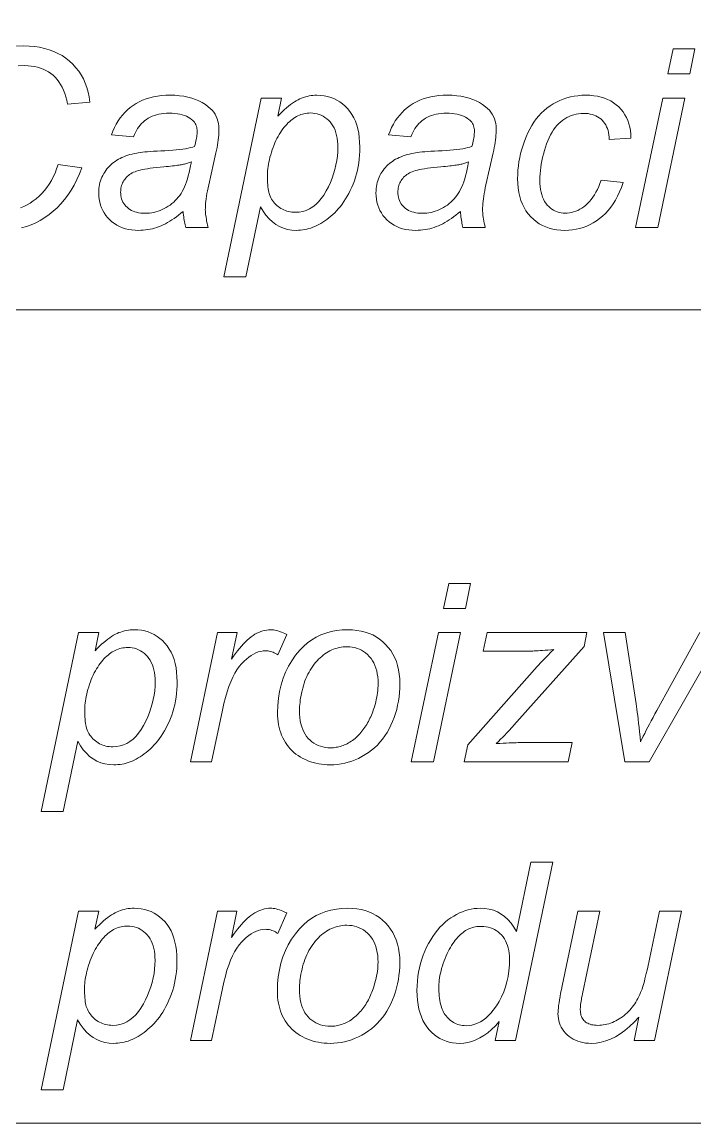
# Model space of a CAD drawing. Extents: x 0 to 420, y 0 to 594.
# Drawn here: x 183.07 to 194.39, y 179.83 to 198.34 of the extents above; entities that cross this region are included whole.
import ezdxf

# ---------------------------------------------------------------- set-up
doc = ezdxf.new("R2010")
doc.units = 0

msp = doc.modelspace()

# ---------------------------------------------------------------- linework, layer by layer
at = {"lineweight": 13}
for points in [[(152.439, 270.584), (178.153, 193.497), (227.506, 193.497)], [(142.987, 270.408), (165.76, 179.828), (240.279, 179.828)], [(182.972, 197.932), (183.099, 197.936), (183.193, 197.934), (183.282, 197.926), (183.369, 197.913), (183.451, 197.896), (183.531, 197.872), (183.606, 197.844), (183.678, 197.811), (183.746, 197.773), (183.811, 197.729), (183.872, 197.681), (183.928, 197.628), (183.98, 197.571), (184.027, 197.511), (184.068, 197.448), (184.105, 197.381), (184.137, 197.31), (184.164, 197.236), (184.186, 197.159), (184.202, 197.078), (184.214, 196.993), (183.84, 196.958), (183.827, 197.022), (183.811, 197.082), (183.793, 197.139), (183.772, 197.192), (183.749, 197.242), (183.723, 197.289), (183.695, 197.333), (183.664, 197.373), (183.631, 197.411), (183.595, 197.444), (183.557, 197.475), (183.517, 197.502), (183.474, 197.526), (183.43, 197.547), (183.383, 197.565), (183.334, 197.579), (183.283, 197.59), (183.23, 197.599), (183.175, 197.603), (183.117, 197.605), (183.009, 197.6)], [(183.047, 195.216), (183.103, 195.239), (183.158, 195.265), (183.211, 195.295), (183.263, 195.33), (183.314, 195.368), (183.363, 195.41), (183.409, 195.456), (183.453, 195.505), (183.493, 195.557), (183.531, 195.613), (183.567, 195.672), (183.599, 195.734), (183.629, 195.8), (183.656, 195.869), (183.68, 195.941), (184.077, 195.886), (184.038, 195.785), (183.995, 195.688), (183.949, 195.597), (183.899, 195.511), (183.846, 195.43), (183.789, 195.354), (183.729, 195.283), (183.666, 195.217), (183.599, 195.156), (183.529, 195.1), (183.456, 195.05), (183.381, 195.004), (183.305, 194.964), (183.227, 194.93), (183.147, 194.901), (183.065, 194.877)], [(194.865, 188.072), (193.621, 185.899), (193.21, 185.899), (192.854, 188.072), (193.214, 188.072), (193.4, 186.875), (193.406, 186.833), (193.413, 186.786), (193.42, 186.735), (193.427, 186.678), (193.434, 186.616), (193.442, 186.55), (193.45, 186.478), (193.458, 186.402), (193.467, 186.321), (193.476, 186.234), (193.498, 186.281), (193.521, 186.329), (193.545, 186.379), (193.57, 186.43), (193.597, 186.482), (193.625, 186.536), (193.654, 186.591), (193.684, 186.647), (193.715, 186.705), (193.748, 186.764), (194.474, 188.072)]]:
    msp.add_lwpolyline(points, dxfattribs=at)
for points in [[(193.933, 197.466), (194.021, 197.885), (194.389, 197.885), (194.301, 197.466)], [(185.784, 195.155), (185.746, 195.123), (185.707, 195.093), (185.67, 195.064), (185.632, 195.037), (185.595, 195.012), (185.558, 194.989), (185.522, 194.967), (185.485, 194.947), (185.449, 194.929), (185.413, 194.913), (185.378, 194.898), (185.341, 194.885), (185.304, 194.874), (185.267, 194.864), (185.229, 194.855), (185.191, 194.848), (185.152, 194.843), (185.113, 194.839), (185.073, 194.837), (185.033, 194.836), (184.974, 194.838), (184.917, 194.843), (184.863, 194.852), (184.811, 194.864), (184.761, 194.88), (184.714, 194.9), (184.669, 194.923), (184.626, 194.949), (184.586, 194.98), (184.548, 195.013), (184.513, 195.05), (184.482, 195.088), (184.454, 195.128), (184.43, 195.171), (184.41, 195.215), (184.393, 195.261), (184.38, 195.31), (184.371, 195.36), (184.366, 195.412), (184.364, 195.466), (184.365, 195.502), (184.367, 195.538), (184.371, 195.572), (184.377, 195.605), (184.384, 195.638), (184.394, 195.67), (184.404, 195.701), (184.417, 195.731), (184.431, 195.76), (184.447, 195.789), (184.464, 195.816), (184.482, 195.843), (184.501, 195.868), (184.522, 195.892), (184.543, 195.915), (184.566, 195.937), (184.589, 195.958), (184.614, 195.978), (184.64, 195.996), (184.667, 196.014), (184.695, 196.03), (184.724, 196.046), (184.754, 196.06), (184.786, 196.074), (184.819, 196.087), (184.853, 196.098), (184.889, 196.109), (184.925, 196.119), (184.963, 196.128), (185.002, 196.136), (185.029, 196.14), (185.061, 196.145), (185.097, 196.149), (185.138, 196.154), (185.183, 196.158), (185.233, 196.161), (185.287, 196.165), (185.345, 196.168), (185.408, 196.172), (185.476, 196.174), (185.544, 196.178), (185.608, 196.182), (185.667, 196.187), (185.723, 196.193), (185.775, 196.2), (185.823, 196.208), (185.868, 196.217), (185.908, 196.226), (185.944, 196.237), (185.976, 196.248), (185.984, 196.278), (185.992, 196.307), (185.998, 196.334), (186.004, 196.361), (186.008, 196.387), (186.012, 196.411), (186.015, 196.435), (186.017, 196.458), (186.019, 196.479), (186.019, 196.5), (186.018, 196.525), (186.015, 196.549), (186.011, 196.572), (186.004, 196.594), (185.996, 196.615), (185.985, 196.635), (185.973, 196.653), (185.959, 196.671), (185.943, 196.687), (185.925, 196.702), (185.898, 196.722), (185.869, 196.739), (185.837, 196.755), (185.803, 196.768), (185.766, 196.779), (185.728, 196.788), (185.686, 196.796), (185.643, 196.801), (185.597, 196.804), (185.549, 196.805), (185.503, 196.804), (185.459, 196.801), (185.416, 196.795), (185.375, 196.788), (185.336, 196.779), (185.299, 196.768), (185.264, 196.754), (185.23, 196.739), (185.197, 196.721), (185.167, 196.701), (185.138, 196.68), (185.111, 196.657), (185.085, 196.632), (185.061, 196.605), (185.039, 196.576), (185.018, 196.546), (184.999, 196.514), (184.981, 196.48), (184.965, 196.445), (184.951, 196.408), (184.576, 196.441), (184.601, 196.504), (184.628, 196.564), (184.657, 196.621), (184.69, 196.675), (184.725, 196.726), (184.762, 196.774), (184.803, 196.819), (184.846, 196.861), (184.891, 196.9), (184.94, 196.936), (184.991, 196.968), (185.044, 196.998), (185.101, 197.023), (185.159, 197.046), (185.221, 197.065), (185.285, 197.08), (185.351, 197.092), (185.421, 197.101), (185.493, 197.106), (185.567, 197.108), (185.646, 197.106), (185.721, 197.1), (185.794, 197.09), (185.863, 197.077), (185.928, 197.06), (185.99, 197.038), (186.049, 197.013), (186.105, 196.985), (186.157, 196.952), (186.205, 196.915), (186.24, 196.886), (186.27, 196.855), (186.297, 196.822), (186.321, 196.787), (186.34, 196.751), (186.357, 196.712), (186.369, 196.673), (186.378, 196.631), (186.384, 196.588), (186.385, 196.543), (186.385, 196.508), (186.383, 196.471), (186.381, 196.434), (186.377, 196.395), (186.373, 196.355), (186.367, 196.314), (186.36, 196.272), (186.353, 196.229), (186.344, 196.185), (186.334, 196.14), (186.214, 195.599), (186.203, 195.549), (186.193, 195.5), (186.184, 195.453), (186.177, 195.409), (186.171, 195.366), (186.165, 195.325), (186.161, 195.286), (186.159, 195.248), (186.157, 195.213), (186.156, 195.18), (186.157, 195.159), (186.158, 195.135), (186.16, 195.11), (186.164, 195.084), (186.168, 195.055), (186.173, 195.025), (186.178, 194.993), (186.185, 194.959), (186.193, 194.923), (186.201, 194.885), (185.827, 194.885), (185.821, 194.907), (185.815, 194.93), (185.81, 194.954), (185.805, 194.98), (185.801, 195.006), (185.797, 195.034), (185.793, 195.062), (185.79, 195.092), (185.786, 195.123)], [(186.467, 194.052), (187.096, 197.059), (187.437, 197.059), (187.374, 196.756), (187.412, 196.794), (187.448, 196.83), (187.484, 196.864), (187.52, 196.895), (187.554, 196.924), (187.588, 196.95), (187.621, 196.974), (187.653, 196.995), (187.684, 197.014), (187.715, 197.031), (187.745, 197.046), (187.775, 197.059), (187.806, 197.07), (187.838, 197.08), (187.869, 197.088), (187.901, 197.095), (187.934, 197.101), (187.966, 197.105), (187.999, 197.107), (188.033, 197.108), (188.094, 197.105), (188.153, 197.099), (188.21, 197.087), (188.265, 197.071), (188.317, 197.051), (188.368, 197.026), (188.416, 196.997), (188.462, 196.963), (188.507, 196.924), (188.549, 196.882), (188.587, 196.834), (188.622, 196.783), (188.653, 196.728), (188.679, 196.669), (188.702, 196.607), (188.72, 196.54), (188.735, 196.469), (188.745, 196.395), (188.751, 196.316), (188.753, 196.234), (188.752, 196.167), (188.749, 196.1), (188.743, 196.035), (188.735, 195.972), (188.725, 195.909), (188.713, 195.848), (188.698, 195.788), (188.681, 195.729), (188.662, 195.671), (188.641, 195.615), (188.618, 195.56), (188.594, 195.507), (188.568, 195.457), (188.542, 195.409), (188.515, 195.363), (188.487, 195.319), (188.458, 195.277), (188.428, 195.238), (188.397, 195.201), (188.364, 195.166), (188.332, 195.133), (188.299, 195.101), (188.266, 195.072), (188.233, 195.044), (188.2, 195.018), (188.166, 194.994), (188.133, 194.972), (188.1, 194.952), (188.066, 194.933), (188.033, 194.916), (187.999, 194.901), (187.965, 194.887), (187.931, 194.875), (187.897, 194.865), (187.863, 194.856), (187.829, 194.849), (187.794, 194.843), (187.759, 194.839), (187.724, 194.837), (187.689, 194.836), (187.613, 194.84), (187.54, 194.852), (187.47, 194.872), (187.405, 194.9), (187.342, 194.935), (187.283, 194.979), (187.228, 195.031), (187.176, 195.09), (187.128, 195.158), (187.083, 195.233), (186.838, 194.052)], [(190.446, 195.155), (190.407, 195.123), (190.369, 195.093), (190.331, 195.064), (190.294, 195.037), (190.257, 195.012), (190.22, 194.989), (190.183, 194.967), (190.147, 194.947), (190.111, 194.929), (190.075, 194.913), (190.039, 194.898), (190.003, 194.885), (189.966, 194.874), (189.929, 194.864), (189.891, 194.855), (189.853, 194.848), (189.814, 194.843), (189.775, 194.839), (189.735, 194.837), (189.695, 194.836), (189.635, 194.838), (189.579, 194.843), (189.525, 194.852), (189.473, 194.864), (189.423, 194.88), (189.376, 194.9), (189.331, 194.923), (189.288, 194.949), (189.248, 194.98), (189.21, 195.013), (189.175, 195.05), (189.143, 195.088), (189.116, 195.128), (189.092, 195.171), (189.071, 195.215), (189.055, 195.261), (189.042, 195.31), (189.033, 195.36), (189.027, 195.412), (189.025, 195.466), (189.026, 195.502), (189.029, 195.538), (189.033, 195.572), (189.039, 195.605), (189.046, 195.638), (189.055, 195.67), (189.066, 195.701), (189.078, 195.731), (189.092, 195.76), (189.108, 195.789), (189.125, 195.816), (189.144, 195.843), (189.163, 195.868), (189.183, 195.892), (189.205, 195.915), (189.227, 195.937), (189.251, 195.958), (189.276, 195.978), (189.301, 195.996), (189.328, 196.014), (189.356, 196.03), (189.385, 196.046), (189.416, 196.06), (189.448, 196.074), (189.481, 196.087), (189.515, 196.098), (189.55, 196.109), (189.587, 196.119), (189.625, 196.128), (189.664, 196.136), (189.691, 196.14), (189.723, 196.145), (189.759, 196.149), (189.8, 196.154), (189.845, 196.158), (189.894, 196.161), (189.948, 196.165), (190.007, 196.168), (190.07, 196.172), (190.138, 196.174), (190.205, 196.178), (190.269, 196.182), (190.329, 196.187), (190.385, 196.193), (190.437, 196.2), (190.485, 196.208), (190.529, 196.217), (190.569, 196.226), (190.606, 196.237), (190.638, 196.248), (190.646, 196.278), (190.653, 196.307), (190.66, 196.334), (190.665, 196.361), (190.67, 196.387), (190.674, 196.411), (190.677, 196.435), (190.679, 196.458), (190.68, 196.479), (190.681, 196.5), (190.68, 196.525), (190.677, 196.549), (190.672, 196.572), (190.666, 196.594), (190.657, 196.615), (190.647, 196.635), (190.635, 196.653), (190.621, 196.671), (190.605, 196.687), (190.587, 196.702), (190.56, 196.722), (190.53, 196.739), (190.499, 196.755), (190.465, 196.768), (190.428, 196.779), (190.389, 196.788), (190.348, 196.796), (190.304, 196.801), (190.259, 196.804), (190.21, 196.805), (190.164, 196.804), (190.12, 196.801), (190.078, 196.795), (190.037, 196.788), (189.998, 196.779), (189.961, 196.768), (189.925, 196.754), (189.891, 196.739), (189.859, 196.721), (189.829, 196.701), (189.8, 196.68), (189.772, 196.657), (189.747, 196.632), (189.723, 196.605), (189.7, 196.576), (189.68, 196.546), (189.66, 196.514), (189.643, 196.48), (189.627, 196.445), (189.613, 196.408), (189.238, 196.441), (189.262, 196.504), (189.289, 196.564), (189.319, 196.621), (189.351, 196.675), (189.386, 196.726), (189.424, 196.774), (189.464, 196.819), (189.507, 196.861), (189.553, 196.9), (189.601, 196.936), (189.652, 196.968), (189.706, 196.998), (189.762, 197.023), (189.821, 197.046), (189.883, 197.065), (189.947, 197.08), (190.013, 197.092), (190.082, 197.101), (190.154, 197.106), (190.229, 197.108), (190.308, 197.106), (190.383, 197.1), (190.455, 197.09), (190.524, 197.077), (190.59, 197.06), (190.652, 197.038), (190.711, 197.013), (190.766, 196.985), (190.818, 196.952), (190.867, 196.915), (190.901, 196.886), (190.932, 196.855), (190.959, 196.822), (190.982, 196.787), (191.002, 196.751), (191.018, 196.712), (191.031, 196.673), (191.04, 196.631), (191.045, 196.588), (191.047, 196.543), (191.047, 196.508), (191.045, 196.471), (191.043, 196.434), (191.039, 196.395), (191.034, 196.355), (191.029, 196.314), (191.022, 196.272), (191.014, 196.229), (191.006, 196.185), (190.996, 196.14), (190.875, 195.599), (190.864, 195.549), (190.855, 195.5), (190.846, 195.453), (190.839, 195.409), (190.832, 195.366), (190.827, 195.325), (190.823, 195.286), (190.82, 195.248), (190.819, 195.213), (190.818, 195.18), (190.818, 195.159), (190.82, 195.135), (190.822, 195.11), (190.825, 195.084), (190.829, 195.055), (190.834, 195.025), (190.84, 194.993), (190.847, 194.959), (190.854, 194.923), (190.863, 194.885), (190.488, 194.885), (190.483, 194.907), (190.477, 194.93), (190.472, 194.954), (190.467, 194.98), (190.462, 195.006), (190.458, 195.034), (190.455, 195.062), (190.451, 195.092), (190.448, 195.123)], [(192.811, 195.677), (193.182, 195.638), (193.153, 195.559), (193.121, 195.484), (193.087, 195.413), (193.051, 195.346), (193.013, 195.284), (192.972, 195.225), (192.929, 195.171), (192.884, 195.121), (192.836, 195.075), (192.786, 195.034), (192.733, 194.996), (192.68, 194.963), (192.625, 194.933), (192.569, 194.907), (192.511, 194.886), (192.452, 194.868), (192.391, 194.854), (192.329, 194.844), (192.266, 194.838), (192.201, 194.836), (192.132, 194.838), (192.065, 194.845), (192.001, 194.857), (191.94, 194.873), (191.881, 194.893), (191.825, 194.919), (191.771, 194.948), (191.721, 194.983), (191.673, 195.022), (191.627, 195.065), (191.586, 195.113), (191.548, 195.164), (191.515, 195.219), (191.487, 195.278), (191.462, 195.34), (191.443, 195.406), (191.427, 195.475), (191.416, 195.549), (191.41, 195.625), (191.407, 195.706), (191.409, 195.777), (191.413, 195.848), (191.42, 195.918), (191.43, 195.989), (191.443, 196.059), (191.458, 196.129), (191.477, 196.198), (191.498, 196.268), (191.522, 196.337), (191.549, 196.406), (191.578, 196.473), (191.61, 196.537), (191.644, 196.597), (191.681, 196.654), (191.72, 196.708), (191.762, 196.759), (191.806, 196.806), (191.852, 196.85), (191.901, 196.891), (191.953, 196.929), (192.006, 196.963), (192.061, 196.993), (192.117, 197.02), (192.175, 197.043), (192.234, 197.063), (192.295, 197.079), (192.357, 197.092), (192.421, 197.1), (192.487, 197.106), (192.553, 197.108), (192.622, 197.106), (192.687, 197.1), (192.75, 197.09), (192.81, 197.076), (192.867, 197.058), (192.921, 197.037), (192.972, 197.011), (193.02, 196.981), (193.065, 196.948), (193.108, 196.91), (193.147, 196.869), (193.182, 196.826), (193.212, 196.78), (193.239, 196.732), (193.261, 196.681), (193.28, 196.627), (193.294, 196.571), (193.304, 196.512), (193.31, 196.451), (193.313, 196.387), (192.948, 196.363), (192.947, 196.403), (192.943, 196.442), (192.937, 196.479), (192.928, 196.514), (192.917, 196.547), (192.904, 196.578), (192.889, 196.608), (192.871, 196.636), (192.851, 196.662), (192.829, 196.686), (192.804, 196.708), (192.778, 196.728), (192.751, 196.746), (192.722, 196.761), (192.692, 196.774), (192.66, 196.784), (192.627, 196.792), (192.592, 196.798), (192.556, 196.802), (192.519, 196.803), (192.475, 196.801), (192.432, 196.797), (192.39, 196.79), (192.35, 196.78), (192.31, 196.767), (192.272, 196.752), (192.235, 196.734), (192.2, 196.712), (192.165, 196.688), (192.132, 196.662), (192.1, 196.632), (192.069, 196.599), (192.04, 196.564), (192.012, 196.525), (191.986, 196.484), (191.961, 196.439), (191.937, 196.392), (191.915, 196.342), (191.894, 196.289), (191.875, 196.233), (191.857, 196.176), (191.841, 196.119), (191.827, 196.062), (191.815, 196.006), (191.805, 195.951), (191.797, 195.896), (191.79, 195.841), (191.786, 195.787), (191.783, 195.733), (191.782, 195.679), (191.783, 195.625), (191.787, 195.574), (191.793, 195.525), (191.801, 195.479), (191.813, 195.436), (191.826, 195.395), (191.842, 195.358), (191.86, 195.323), (191.881, 195.291), (191.905, 195.262), (191.93, 195.235), (191.956, 195.212), (191.983, 195.191), (192.012, 195.173), (192.042, 195.157), (192.073, 195.145), (192.105, 195.135), (192.138, 195.128), (192.172, 195.124), (192.207, 195.123), (192.243, 195.124), (192.279, 195.128), (192.314, 195.135), (192.349, 195.145), (192.384, 195.157), (192.418, 195.172), (192.452, 195.19), (192.486, 195.21), (192.519, 195.234), (192.552, 195.26), (192.585, 195.289), (192.615, 195.32), (192.645, 195.355), (192.673, 195.392), (192.699, 195.433), (192.725, 195.476), (192.748, 195.522), (192.771, 195.571), (192.792, 195.623)], [(193.392, 194.885), (193.847, 197.059), (194.217, 197.059), (193.763, 194.885)], [(187.2, 195.773), (187.2, 195.726), (187.201, 195.682), (187.203, 195.641), (187.206, 195.603), (187.209, 195.567), (187.212, 195.535), (187.217, 195.506), (187.222, 195.479), (187.228, 195.456), (187.235, 195.436), (187.246, 195.41), (187.258, 195.385), (187.271, 195.361), (187.286, 195.338), (187.302, 195.316), (187.32, 195.295), (187.338, 195.275), (187.359, 195.256), (187.38, 195.238), (187.403, 195.221), (187.426, 195.205), (187.451, 195.191), (187.476, 195.179), (187.502, 195.169), (187.528, 195.16), (187.556, 195.152), (187.584, 195.146), (187.613, 195.142), (187.642, 195.14), (187.673, 195.139), (187.735, 195.143), (187.795, 195.153), (187.853, 195.171), (187.908, 195.197), (187.961, 195.229), (188.012, 195.268), (188.059, 195.315), (188.105, 195.369), (188.148, 195.43), (188.188, 195.498), (188.226, 195.57), (188.259, 195.642), (188.289, 195.715), (188.314, 195.788), (188.336, 195.861), (188.353, 195.935), (188.367, 196.008), (188.377, 196.083), (188.383, 196.157), (188.385, 196.232), (188.383, 196.286), (188.38, 196.337), (188.373, 196.386), (188.364, 196.433), (188.352, 196.477), (188.337, 196.518), (188.32, 196.557), (188.3, 196.593), (188.278, 196.627), (188.253, 196.658), (188.226, 196.687), (188.197, 196.713), (188.168, 196.735), (188.137, 196.755), (188.105, 196.771), (188.071, 196.785), (188.036, 196.795), (188, 196.803), (187.963, 196.807), (187.924, 196.809), (187.896, 196.808), (187.869, 196.806), (187.842, 196.802), (187.815, 196.797), (187.788, 196.79), (187.762, 196.782), (187.737, 196.772), (187.712, 196.761), (187.687, 196.748), (187.662, 196.734), (187.638, 196.719), (187.615, 196.701), (187.592, 196.683), (187.569, 196.663), (187.546, 196.641), (187.524, 196.618), (187.502, 196.594), (187.48, 196.568), (187.459, 196.54), (187.438, 196.511), (187.418, 196.481), (187.398, 196.449), (187.38, 196.416), (187.361, 196.382), (187.344, 196.346), (187.327, 196.309), (187.311, 196.271), (187.296, 196.231), (187.281, 196.19), (187.267, 196.148), (187.255, 196.105), (187.243, 196.064), (187.233, 196.024), (187.224, 195.985), (187.217, 195.947), (187.211, 195.91), (187.206, 195.874), (187.203, 195.839), (187.201, 195.806)], [(185.921, 195.986), (185.905, 195.98), (185.889, 195.975), (185.873, 195.969), (185.857, 195.964), (185.84, 195.959), (185.824, 195.955), (185.807, 195.95), (185.789, 195.946), (185.772, 195.943), (185.754, 195.939), (185.735, 195.936), (185.714, 195.933), (185.69, 195.929), (185.664, 195.926), (185.635, 195.922), (185.604, 195.919), (185.571, 195.915), (185.535, 195.912), (185.497, 195.908), (185.456, 195.904), (185.394, 195.898), (185.335, 195.892), (185.28, 195.886), (185.228, 195.879), (185.181, 195.872), (185.137, 195.864), (185.097, 195.857), (185.061, 195.849), (185.029, 195.84), (185, 195.832), (184.974, 195.822), (184.95, 195.812), (184.926, 195.801), (184.904, 195.788), (184.883, 195.775), (184.864, 195.76), (184.846, 195.745), (184.829, 195.728), (184.814, 195.71), (184.8, 195.692), (184.787, 195.672), (184.775, 195.652), (184.765, 195.632), (184.756, 195.611), (184.749, 195.59), (184.743, 195.569), (184.738, 195.547), (184.735, 195.525), (184.733, 195.502), (184.732, 195.479), (184.733, 195.448), (184.736, 195.419), (184.742, 195.39), (184.749, 195.363), (184.759, 195.337), (184.771, 195.312), (184.785, 195.288), (184.801, 195.265), (184.819, 195.244), (184.839, 195.223), (184.862, 195.204), (184.886, 195.187), (184.912, 195.172), (184.94, 195.159), (184.97, 195.148), (185.001, 195.139), (185.034, 195.132), (185.07, 195.127), (185.107, 195.124), (185.145, 195.123), (185.182, 195.124), (185.218, 195.127), (185.255, 195.131), (185.29, 195.138), (185.326, 195.147), (185.361, 195.158), (185.396, 195.17), (185.431, 195.185), (185.465, 195.201), (185.499, 195.22), (185.533, 195.24), (185.564, 195.262), (185.595, 195.285), (185.624, 195.31), (185.651, 195.336), (185.677, 195.364), (185.702, 195.394), (185.725, 195.424), (185.747, 195.457), (185.767, 195.491), (185.787, 195.527), (185.805, 195.566), (185.823, 195.609), (185.839, 195.654), (185.855, 195.702), (185.87, 195.753), (185.884, 195.807), (185.897, 195.864), (185.909, 195.923)], [(190.583, 195.986), (190.567, 195.98), (190.551, 195.975), (190.535, 195.969), (190.519, 195.964), (190.502, 195.959), (190.485, 195.955), (190.468, 195.95), (190.451, 195.946), (190.434, 195.943), (190.416, 195.939), (190.397, 195.936), (190.375, 195.933), (190.352, 195.929), (190.325, 195.926), (190.297, 195.922), (190.266, 195.919), (190.233, 195.915), (190.197, 195.912), (190.159, 195.908), (190.118, 195.904), (190.055, 195.898), (189.996, 195.892), (189.941, 195.886), (189.89, 195.879), (189.842, 195.872), (189.799, 195.864), (189.759, 195.857), (189.723, 195.849), (189.69, 195.84), (189.662, 195.832), (189.636, 195.822), (189.611, 195.812), (189.588, 195.801), (189.566, 195.788), (189.545, 195.775), (189.526, 195.76), (189.508, 195.745), (189.491, 195.728), (189.475, 195.71), (189.461, 195.692), (189.448, 195.672), (189.437, 195.652), (189.427, 195.632), (189.418, 195.611), (189.411, 195.59), (189.404, 195.569), (189.4, 195.547), (189.396, 195.525), (189.394, 195.502), (189.394, 195.479), (189.395, 195.448), (189.398, 195.419), (189.403, 195.39), (189.411, 195.363), (189.421, 195.337), (189.432, 195.312), (189.446, 195.288), (189.462, 195.265), (189.481, 195.244), (189.501, 195.223), (189.524, 195.204), (189.548, 195.187), (189.574, 195.172), (189.602, 195.159), (189.631, 195.148), (189.663, 195.139), (189.696, 195.132), (189.731, 195.127), (189.768, 195.124), (189.807, 195.123), (189.844, 195.124), (189.88, 195.127), (189.916, 195.131), (189.952, 195.138), (189.988, 195.147), (190.023, 195.158), (190.058, 195.17), (190.093, 195.185), (190.127, 195.201), (190.161, 195.22), (190.194, 195.24), (190.226, 195.262), (190.257, 195.285), (190.285, 195.31), (190.313, 195.336), (190.339, 195.364), (190.364, 195.394), (190.387, 195.424), (190.409, 195.457), (190.429, 195.491), (190.448, 195.527), (190.467, 195.566), (190.484, 195.609), (190.501, 195.654), (190.517, 195.702), (190.532, 195.753), (190.546, 195.807), (190.559, 195.864), (190.571, 195.923)], [(190.161, 188.479), (190.249, 188.899), (190.617, 188.899), (190.529, 188.479)], [(183.395, 185.066), (184.024, 188.072), (184.365, 188.072), (184.302, 187.769), (184.34, 187.807), (184.376, 187.844), (184.412, 187.877), (184.448, 187.908), (184.482, 187.937), (184.516, 187.963), (184.549, 187.987), (184.581, 188.009), (184.612, 188.028), (184.643, 188.044), (184.673, 188.059), (184.703, 188.072), (184.734, 188.083), (184.766, 188.093), (184.797, 188.102), (184.829, 188.109), (184.862, 188.114), (184.894, 188.118), (184.927, 188.12), (184.961, 188.121), (185.022, 188.119), (185.081, 188.112), (185.138, 188.101), (185.193, 188.085), (185.245, 188.064), (185.296, 188.04), (185.344, 188.01), (185.39, 187.976), (185.435, 187.938), (185.477, 187.895), (185.515, 187.848), (185.55, 187.797), (185.581, 187.742), (185.607, 187.683), (185.63, 187.62), (185.648, 187.553), (185.663, 187.482), (185.673, 187.408), (185.679, 187.33), (185.681, 187.247), (185.68, 187.18), (185.677, 187.114), (185.671, 187.049), (185.663, 186.985), (185.653, 186.923), (185.641, 186.861), (185.626, 186.801), (185.609, 186.742), (185.59, 186.685), (185.569, 186.628), (185.546, 186.573), (185.522, 186.521), (185.496, 186.47), (185.47, 186.422), (185.443, 186.376), (185.415, 186.332), (185.386, 186.291), (185.356, 186.251), (185.325, 186.214), (185.292, 186.179), (185.26, 186.146), (185.227, 186.115), (185.194, 186.085), (185.161, 186.057), (185.128, 186.032), (185.094, 186.008), (185.061, 185.985), (185.028, 185.965), (184.994, 185.946), (184.961, 185.929), (184.927, 185.914), (184.893, 185.901), (184.859, 185.889), (184.825, 185.878), (184.791, 185.869), (184.757, 185.862), (184.722, 185.857), (184.687, 185.853), (184.652, 185.85), (184.617, 185.849), (184.541, 185.853), (184.468, 185.865), (184.398, 185.885), (184.332, 185.913), (184.27, 185.949), (184.211, 185.992), (184.156, 186.044), (184.104, 186.104), (184.056, 186.171), (184.011, 186.246), (183.766, 185.066)], [(185.908, 185.899), (186.363, 188.072), (186.69, 188.072), (186.598, 187.628), (186.631, 187.677), (186.665, 187.723), (186.698, 187.767), (186.731, 187.808), (186.764, 187.847), (186.797, 187.883), (186.829, 187.916), (186.862, 187.947), (186.894, 187.975), (186.926, 188), (186.959, 188.023), (186.991, 188.044), (187.023, 188.062), (187.056, 188.077), (187.089, 188.091), (187.122, 188.102), (187.155, 188.11), (187.188, 188.116), (187.221, 188.12), (187.255, 188.121), (187.277, 188.12), (187.301, 188.118), (187.326, 188.114), (187.351, 188.108), (187.378, 188.101), (187.406, 188.092), (187.435, 188.082), (187.464, 188.07), (187.495, 188.056), (187.527, 188.041), (187.376, 187.697), (187.356, 187.711), (187.336, 187.722), (187.316, 187.733), (187.296, 187.742), (187.275, 187.75), (187.253, 187.756), (187.232, 187.761), (187.21, 187.764), (187.188, 187.766), (187.165, 187.767), (187.126, 187.765), (187.087, 187.758), (187.047, 187.747), (187.008, 187.732), (186.968, 187.713), (186.928, 187.689), (186.888, 187.661), (186.847, 187.628), (186.807, 187.591), (186.766, 187.55), (186.726, 187.503), (186.687, 187.449), (186.651, 187.389), (186.616, 187.321), (186.583, 187.247), (186.552, 187.165), (186.522, 187.077), (186.495, 186.982), (186.469, 186.879), (186.444, 186.77), (186.26, 185.899)], [(187.369, 186.723), (187.373, 186.848), (187.384, 186.969), (187.403, 187.085), (187.429, 187.197), (187.463, 187.305), (187.504, 187.408), (187.553, 187.507), (187.609, 187.601), (187.673, 187.691), (187.744, 187.777), (187.808, 187.842), (187.875, 187.901), (187.947, 187.952), (188.022, 187.997), (188.101, 188.035), (188.184, 188.066), (188.271, 188.09), (188.361, 188.107), (188.456, 188.118), (188.554, 188.121), (188.631, 188.119), (188.705, 188.111), (188.776, 188.099), (188.844, 188.082), (188.909, 188.06), (188.971, 188.033), (189.03, 188.001), (189.085, 187.964), (189.138, 187.922), (189.188, 187.875), (189.233, 187.825), (189.274, 187.77), (189.31, 187.713), (189.342, 187.651), (189.368, 187.587), (189.39, 187.519), (189.406, 187.447), (189.418, 187.372), (189.426, 187.294), (189.428, 187.212), (189.427, 187.138), (189.422, 187.065), (189.414, 186.992), (189.404, 186.921), (189.39, 186.851), (189.374, 186.782), (189.354, 186.714), (189.331, 186.647), (189.305, 186.581), (189.277, 186.516), (189.245, 186.453), (189.211, 186.393), (189.174, 186.336), (189.135, 186.282), (189.093, 186.231), (189.049, 186.183), (189.002, 186.138), (188.952, 186.096), (188.9, 186.057), (188.846, 186.021), (188.79, 185.989), (188.733, 185.959), (188.676, 185.934), (188.618, 185.911), (188.559, 185.892), (188.5, 185.877), (188.44, 185.865), (188.38, 185.856), (188.319, 185.851), (188.258, 185.849), (188.207, 185.851), (188.158, 185.854), (188.109, 185.859), (188.062, 185.867), (188.015, 185.877), (187.97, 185.889), (187.925, 185.903), (187.881, 185.919), (187.838, 185.937), (187.796, 185.958), (187.756, 185.981), (187.717, 186.005), (187.68, 186.031), (187.646, 186.059), (187.613, 186.089), (187.582, 186.12), (187.553, 186.154), (187.527, 186.189), (187.502, 186.226), (187.479, 186.265), (187.458, 186.305), (187.439, 186.347), (187.423, 186.39), (187.409, 186.434), (187.397, 186.479), (187.387, 186.525), (187.379, 186.573), (187.374, 186.622), (187.37, 186.672)], [(189.62, 185.899), (190.075, 188.072), (190.445, 188.072), (189.991, 185.899)], [(190.509, 185.899), (190.568, 186.185), (191.736, 187.501), (191.762, 187.529), (191.787, 187.557), (191.814, 187.585), (191.841, 187.614), (191.868, 187.643), (191.896, 187.672), (191.925, 187.701), (191.954, 187.73), (191.984, 187.76), (192.015, 187.789), (191.963, 187.784), (191.915, 187.78), (191.87, 187.776), (191.827, 187.772), (191.788, 187.77), (191.752, 187.767), (191.718, 187.765), (191.688, 187.764), (191.661, 187.763), (191.636, 187.763), (190.828, 187.763), (190.893, 188.072), (192.573, 188.072), (192.524, 187.839), (191.346, 186.515), (191.324, 186.491), (191.301, 186.466), (191.277, 186.439), (191.25, 186.411), (191.221, 186.381), (191.19, 186.349), (191.157, 186.316), (191.122, 186.281), (191.085, 186.244), (191.047, 186.206), (191.107, 186.209), (191.163, 186.212), (191.215, 186.215), (191.263, 186.217), (191.307, 186.219), (191.348, 186.221), (191.384, 186.222), (191.417, 186.223), (191.445, 186.224), (191.47, 186.224), (192.326, 186.224), (192.258, 185.899)], [(184.128, 186.787), (184.128, 186.74), (184.129, 186.695), (184.131, 186.654), (184.133, 186.616), (184.137, 186.581), (184.14, 186.548), (184.145, 186.519), (184.15, 186.493), (184.156, 186.469), (184.163, 186.449), (184.174, 186.423), (184.186, 186.398), (184.199, 186.374), (184.214, 186.351), (184.23, 186.329), (184.248, 186.308), (184.266, 186.288), (184.286, 186.269), (184.308, 186.251), (184.331, 186.234), (184.354, 186.219), (184.379, 186.205), (184.404, 186.192), (184.43, 186.182), (184.456, 186.173), (184.484, 186.165), (184.512, 186.16), (184.541, 186.156), (184.57, 186.153), (184.601, 186.152), (184.663, 186.156), (184.723, 186.167), (184.781, 186.185), (184.836, 186.21), (184.889, 186.242), (184.94, 186.282), (184.987, 186.328), (185.033, 186.382), (185.076, 186.443), (185.116, 186.511), (185.154, 186.583), (185.187, 186.656), (185.217, 186.728), (185.242, 186.801), (185.264, 186.874), (185.281, 186.948), (185.295, 187.022), (185.305, 187.096), (185.311, 187.17), (185.313, 187.245), (185.311, 187.299), (185.308, 187.351), (185.301, 187.4), (185.292, 187.446), (185.28, 187.49), (185.265, 187.531), (185.248, 187.57), (185.228, 187.607), (185.206, 187.64), (185.181, 187.672), (185.154, 187.7), (185.125, 187.726), (185.096, 187.748), (185.065, 187.768), (185.033, 187.785), (184.999, 187.798), (184.964, 187.809), (184.928, 187.816), (184.891, 187.821), (184.852, 187.822), (184.824, 187.821), (184.797, 187.819), (184.769, 187.815), (184.743, 187.81), (184.716, 187.804), (184.69, 187.795), (184.665, 187.786), (184.64, 187.774), (184.615, 187.762), (184.59, 187.747), (184.566, 187.732), (184.543, 187.715), (184.52, 187.696), (184.497, 187.676), (184.474, 187.654), (184.452, 187.631), (184.43, 187.607), (184.408, 187.581), (184.387, 187.553), (184.366, 187.524), (184.346, 187.494), (184.326, 187.462), (184.308, 187.429), (184.289, 187.395), (184.272, 187.359), (184.255, 187.322), (184.239, 187.284), (184.224, 187.244), (184.209, 187.204), (184.195, 187.161), (184.183, 187.119), (184.171, 187.077), (184.161, 187.037), (184.152, 186.998), (184.145, 186.96), (184.139, 186.923), (184.134, 186.887), (184.131, 186.853), (184.129, 186.819)], [(187.74, 186.76), (187.741, 186.7), (187.746, 186.643), (187.753, 186.589), (187.763, 186.538), (187.777, 186.49), (187.793, 186.445), (187.812, 186.403), (187.834, 186.364), (187.859, 186.328), (187.887, 186.295), (187.917, 186.264), (187.949, 186.237), (187.983, 186.214), (188.018, 186.193), (188.054, 186.176), (188.093, 186.161), (188.133, 186.15), (188.174, 186.142), (188.217, 186.138), (188.262, 186.136), (188.285, 186.136), (188.309, 186.138), (188.333, 186.14), (188.356, 186.144), (188.38, 186.148), (188.403, 186.153), (188.427, 186.16), (188.45, 186.167), (188.474, 186.175), (188.497, 186.184), (188.52, 186.194), (188.543, 186.205), (188.565, 186.217), (188.588, 186.231), (188.61, 186.245), (188.631, 186.26), (188.652, 186.276), (188.673, 186.293), (188.694, 186.311), (188.714, 186.33), (188.734, 186.35), (188.753, 186.371), (188.771, 186.392), (188.789, 186.413), (188.807, 186.436), (188.824, 186.458), (188.84, 186.481), (188.855, 186.505), (188.87, 186.53), (188.885, 186.554), (188.899, 186.58), (188.912, 186.606), (188.925, 186.632), (188.937, 186.658), (188.948, 186.685), (188.96, 186.712), (188.97, 186.74), (188.98, 186.768), (188.989, 186.797), (188.998, 186.826), (189.01, 186.866), (189.021, 186.906), (189.031, 186.946), (189.039, 186.985), (189.046, 187.024), (189.052, 187.063), (189.056, 187.101), (189.059, 187.139), (189.061, 187.177), (189.062, 187.214), (189.06, 187.272), (189.056, 187.327), (189.048, 187.379), (189.038, 187.429), (189.025, 187.476), (189.008, 187.521), (188.989, 187.562), (188.967, 187.601), (188.942, 187.638), (188.913, 187.672), (188.883, 187.703), (188.851, 187.73), (188.817, 187.755), (188.782, 187.776), (188.746, 187.794), (188.708, 187.808), (188.668, 187.82), (188.627, 187.828), (188.584, 187.833), (188.54, 187.834), (188.505, 187.834), (188.472, 187.831), (188.438, 187.827), (188.406, 187.821), (188.374, 187.814), (188.342, 187.805), (188.311, 187.794), (188.281, 187.781), (188.252, 187.767), (188.223, 187.752), (188.194, 187.734), (188.167, 187.715), (188.139, 187.695), (188.113, 187.673), (188.086, 187.65), (188.061, 187.625), (188.036, 187.598), (188.011, 187.57), (187.987, 187.54), (187.964, 187.509), (187.941, 187.477), (187.92, 187.443), (187.9, 187.409), (187.881, 187.373), (187.864, 187.336), (187.847, 187.299), (187.832, 187.26), (187.818, 187.22), (187.805, 187.18), (187.794, 187.138), (187.784, 187.096), (187.775, 187.055), (187.766, 187.015), (187.759, 186.976), (187.753, 186.937), (187.748, 186.9), (187.745, 186.864), (187.742, 186.828), (187.74, 186.794)], [(191.098, 181.532), (191.034, 181.462), (190.97, 181.4), (190.905, 181.346), (190.84, 181.298), (190.774, 181.258), (190.707, 181.226), (190.64, 181.2), (190.572, 181.182), (190.504, 181.171), (190.435, 181.167), (190.374, 181.17), (190.315, 181.176), (190.259, 181.188), (190.204, 181.204), (190.152, 181.224), (190.101, 181.249), (190.053, 181.279), (190.007, 181.313), (189.962, 181.352), (189.92, 181.396), (189.881, 181.443), (189.846, 181.495), (189.815, 181.551), (189.789, 181.611), (189.766, 181.675), (189.747, 181.743), (189.733, 181.816), (189.723, 181.892), (189.717, 181.973), (189.715, 182.058), (189.716, 182.136), (189.721, 182.214), (189.729, 182.29), (189.741, 182.364), (189.755, 182.437), (189.773, 182.509), (189.794, 182.58), (189.819, 182.649), (189.846, 182.717), (189.877, 182.783), (189.911, 182.847), (189.946, 182.908), (189.982, 182.965), (190.02, 183.019), (190.06, 183.07), (190.102, 183.118), (190.145, 183.162), (190.19, 183.203), (190.236, 183.241), (190.284, 183.275), (190.333, 183.306), (190.382, 183.334), (190.431, 183.359), (190.48, 183.38), (190.529, 183.398), (190.578, 183.413), (190.627, 183.424), (190.676, 183.432), (190.725, 183.437), (190.775, 183.439), (190.854, 183.435), (190.929, 183.423), (191, 183.404), (191.067, 183.376), (191.13, 183.341), (191.189, 183.298), (191.245, 183.247), (191.296, 183.189), (191.343, 183.122), (191.386, 183.048), (191.632, 184.216), (192, 184.216), (191.374, 181.216), (191.032, 181.216)], [(183.393, 180.384), (184.022, 183.39), (184.363, 183.39), (184.3, 183.087), (184.337, 183.125), (184.374, 183.161), (184.41, 183.195), (184.446, 183.226), (184.48, 183.255), (184.514, 183.281), (184.547, 183.305), (184.579, 183.327), (184.61, 183.346), (184.641, 183.362), (184.671, 183.377), (184.701, 183.39), (184.732, 183.401), (184.764, 183.411), (184.795, 183.42), (184.827, 183.427), (184.86, 183.432), (184.892, 183.436), (184.925, 183.438), (184.959, 183.439), (185.02, 183.437), (185.079, 183.43), (185.136, 183.418), (185.191, 183.403), (185.243, 183.382), (185.294, 183.357), (185.342, 183.328), (185.388, 183.294), (185.432, 183.256), (185.474, 183.213), (185.513, 183.166), (185.548, 183.114), (185.579, 183.059), (185.605, 183.001), (185.628, 182.938), (185.646, 182.871), (185.661, 182.8), (185.671, 182.726), (185.677, 182.647), (185.679, 182.565), (185.678, 182.498), (185.675, 182.432), (185.669, 182.367), (185.661, 182.303), (185.651, 182.24), (185.639, 182.179), (185.624, 182.119), (185.607, 182.06), (185.588, 182.002), (185.567, 181.946), (185.544, 181.891), (185.519, 181.839), (185.494, 181.788), (185.468, 181.74), (185.441, 181.694), (185.413, 181.65), (185.384, 181.609), (185.354, 181.569), (185.323, 181.532), (185.29, 181.497), (185.257, 181.464), (185.225, 181.432), (185.192, 181.403), (185.159, 181.375), (185.126, 181.349), (185.092, 181.325), (185.059, 181.303), (185.026, 181.283), (184.992, 181.264), (184.959, 181.247), (184.925, 181.232), (184.891, 181.218), (184.857, 181.206), (184.823, 181.196), (184.789, 181.187), (184.754, 181.18), (184.72, 181.175), (184.685, 181.171), (184.65, 181.168), (184.615, 181.167), (184.539, 181.171), (184.466, 181.183), (184.396, 181.203), (184.33, 181.231), (184.268, 181.267), (184.209, 181.31), (184.154, 181.362), (184.102, 181.421), (184.054, 181.489), (184.009, 181.564), (183.764, 180.384)], [(185.906, 181.216), (186.361, 183.39), (186.688, 183.39), (186.596, 182.946), (186.629, 182.995), (186.663, 183.041), (186.696, 183.085), (186.729, 183.126), (186.762, 183.165), (186.795, 183.201), (186.827, 183.234), (186.86, 183.265), (186.892, 183.293), (186.924, 183.318), (186.957, 183.341), (186.989, 183.362), (187.021, 183.38), (187.054, 183.395), (187.087, 183.409), (187.12, 183.42), (187.153, 183.428), (187.186, 183.434), (187.219, 183.438), (187.253, 183.439), (187.275, 183.438), (187.299, 183.436), (187.324, 183.432), (187.349, 183.426), (187.376, 183.419), (187.404, 183.41), (187.433, 183.4), (187.462, 183.388), (187.493, 183.374), (187.525, 183.359), (187.374, 183.015), (187.354, 183.028), (187.334, 183.04), (187.314, 183.051), (187.294, 183.06), (187.273, 183.067), (187.251, 183.074), (187.23, 183.079), (187.208, 183.082), (187.185, 183.084), (187.163, 183.085), (187.124, 183.083), (187.085, 183.076), (187.045, 183.065), (187.006, 183.05), (186.966, 183.031), (186.926, 183.007), (186.886, 182.979), (186.845, 182.946), (186.805, 182.909), (186.764, 182.868), (186.724, 182.821), (186.685, 182.767), (186.649, 182.707), (186.614, 182.639), (186.581, 182.565), (186.55, 182.483), (186.52, 182.395), (186.493, 182.299), (186.467, 182.197), (186.442, 182.088), (186.258, 181.216)], [(187.367, 182.041), (187.371, 182.166), (187.382, 182.287), (187.401, 182.403), (187.427, 182.515), (187.461, 182.623), (187.502, 182.726), (187.551, 182.825), (187.607, 182.919), (187.671, 183.009), (187.742, 183.095), (187.806, 183.16), (187.873, 183.219), (187.945, 183.27), (188.02, 183.315), (188.099, 183.353), (188.182, 183.384), (188.269, 183.408), (188.359, 183.425), (188.454, 183.435), (188.552, 183.439), (188.629, 183.436), (188.703, 183.429), (188.774, 183.417), (188.842, 183.4), (188.907, 183.377), (188.969, 183.35), (189.028, 183.319), (189.083, 183.282), (189.136, 183.24), (189.186, 183.193), (189.231, 183.142), (189.272, 183.088), (189.308, 183.03), (189.339, 182.969), (189.366, 182.905), (189.388, 182.837), (189.404, 182.765), (189.416, 182.69), (189.424, 182.612), (189.426, 182.53), (189.424, 182.456), (189.42, 182.383), (189.412, 182.31), (189.402, 182.239), (189.388, 182.169), (189.372, 182.1), (189.352, 182.032), (189.329, 181.964), (189.303, 181.898), (189.275, 181.833), (189.243, 181.77), (189.209, 181.711), (189.172, 181.654), (189.133, 181.6), (189.091, 181.549), (189.047, 181.501), (189, 181.456), (188.95, 181.414), (188.898, 181.375), (188.844, 181.339), (188.788, 181.307), (188.731, 181.277), (188.674, 181.252), (188.616, 181.229), (188.557, 181.21), (188.498, 181.195), (188.438, 181.183), (188.378, 181.174), (188.317, 181.169), (188.255, 181.167), (188.205, 181.168), (188.156, 181.172), (188.107, 181.177), (188.06, 181.185), (188.013, 181.194), (187.968, 181.206), (187.923, 181.22), (187.879, 181.237), (187.836, 181.255), (187.794, 181.276), (187.753, 181.298), (187.715, 181.323), (187.678, 181.349), (187.644, 181.377), (187.611, 181.407), (187.58, 181.438), (187.551, 181.472), (187.525, 181.507), (187.5, 181.544), (187.477, 181.583), (187.456, 181.623), (187.437, 181.665), (187.421, 181.707), (187.407, 181.751), (187.395, 181.797), (187.385, 181.843), (187.377, 181.891), (187.372, 181.94), (187.368, 181.99)], [(193.447, 181.609), (193.369, 181.525), (193.29, 181.45), (193.211, 181.384), (193.132, 181.326), (193.052, 181.278), (192.971, 181.238), (192.891, 181.207), (192.81, 181.185), (192.729, 181.172), (192.647, 181.167), (192.598, 181.169), (192.55, 181.173), (192.505, 181.18), (192.461, 181.19), (192.42, 181.203), (192.38, 181.219), (192.342, 181.238), (192.307, 181.26), (192.273, 181.284), (192.241, 181.312), (192.211, 181.341), (192.185, 181.372), (192.162, 181.404), (192.142, 181.437), (192.125, 181.472), (192.111, 181.508), (192.1, 181.545), (192.092, 181.584), (192.088, 181.624), (192.086, 181.665), (192.087, 181.694), (192.089, 181.727), (192.093, 181.765), (192.097, 181.806), (192.104, 181.851), (192.111, 181.9), (192.12, 181.953), (192.131, 182.01), (192.143, 182.071), (192.156, 182.135), (192.418, 183.39), (192.788, 183.39), (192.498, 182), (192.491, 181.966), (192.484, 181.934), (192.479, 181.903), (192.474, 181.874), (192.47, 181.846), (192.467, 181.819), (192.464, 181.795), (192.462, 181.772), (192.461, 181.75), (192.461, 181.73), (192.462, 181.706), (192.464, 181.683), (192.468, 181.661), (192.473, 181.641), (192.479, 181.621), (192.488, 181.602), (192.497, 181.585), (192.509, 181.568), (192.521, 181.553), (192.536, 181.539), (192.551, 181.526), (192.568, 181.514), (192.587, 181.504), (192.607, 181.495), (192.628, 181.487), (192.651, 181.481), (192.675, 181.476), (192.7, 181.473), (192.727, 181.471), (192.755, 181.47), (192.787, 181.471), (192.817, 181.473), (192.848, 181.477), (192.879, 181.482), (192.909, 181.489), (192.94, 181.497), (192.97, 181.507), (193, 181.519), (193.03, 181.532), (193.059, 181.546), (193.089, 181.562), (193.117, 181.578), (193.145, 181.596), (193.172, 181.615), (193.198, 181.635), (193.223, 181.656), (193.247, 181.678), (193.271, 181.701), (193.293, 181.725), (193.315, 181.751), (193.336, 181.777), (193.357, 181.804), (193.376, 181.832), (193.395, 181.861), (193.413, 181.891), (193.43, 181.922), (193.446, 181.954), (193.462, 181.987), (193.476, 182.021), (193.49, 182.055), (193.499, 182.08), (193.509, 182.107), (193.518, 182.138), (193.528, 182.173), (193.539, 182.21), (193.549, 182.252), (193.56, 182.296), (193.571, 182.344), (193.583, 182.396), (193.595, 182.45), (193.791, 183.39), (194.161, 183.39), (193.707, 181.216), (193.365, 181.216)], [(184.126, 182.105), (184.126, 182.057), (184.127, 182.013), (184.129, 181.972), (184.131, 181.934), (184.135, 181.898), (184.138, 181.866), (184.143, 181.837), (184.148, 181.811), (184.154, 181.787), (184.161, 181.767), (184.172, 181.741), (184.184, 181.716), (184.197, 181.692), (184.212, 181.669), (184.228, 181.647), (184.246, 181.626), (184.264, 181.606), (184.284, 181.587), (184.306, 181.569), (184.328, 181.552), (184.352, 181.537), (184.377, 181.523), (184.402, 181.51), (184.428, 181.5), (184.454, 181.491), (184.482, 181.483), (184.51, 181.478), (184.539, 181.473), (184.568, 181.471), (184.599, 181.47), (184.661, 181.474), (184.721, 181.485), (184.779, 181.503), (184.834, 181.528), (184.887, 181.56), (184.937, 181.6), (184.985, 181.646), (185.031, 181.7), (185.074, 181.761), (185.114, 181.829), (185.152, 181.901), (185.185, 181.974), (185.214, 182.046), (185.24, 182.119), (185.262, 182.192), (185.279, 182.266), (185.293, 182.34), (185.303, 182.414), (185.309, 182.488), (185.311, 182.563), (185.309, 182.617), (185.305, 182.668), (185.299, 182.717), (185.29, 182.764), (185.278, 182.808), (185.263, 182.849), (185.246, 182.888), (185.226, 182.924), (185.204, 182.958), (185.179, 182.99), (185.152, 183.018), (185.123, 183.044), (185.094, 183.066), (185.063, 183.086), (185.031, 183.102), (184.997, 183.116), (184.962, 183.127), (184.926, 183.134), (184.889, 183.139), (184.85, 183.14), (184.822, 183.139), (184.795, 183.137), (184.767, 183.133), (184.741, 183.128), (184.714, 183.121), (184.688, 183.113), (184.663, 183.103), (184.637, 183.092), (184.613, 183.08), (184.588, 183.065), (184.564, 183.05), (184.541, 183.033), (184.517, 183.014), (184.495, 182.994), (184.472, 182.972), (184.45, 182.949), (184.428, 182.925), (184.406, 182.899), (184.385, 182.871), (184.364, 182.842), (184.344, 182.812), (184.324, 182.78), (184.306, 182.747), (184.287, 182.713), (184.27, 182.677), (184.253, 182.64), (184.237, 182.602), (184.222, 182.562), (184.207, 182.521), (184.193, 182.479), (184.181, 182.437), (184.169, 182.395), (184.159, 182.355), (184.15, 182.316), (184.143, 182.278), (184.137, 182.241), (184.132, 182.205), (184.129, 182.171), (184.127, 182.137)], [(187.738, 182.078), (187.739, 182.018), (187.744, 181.961), (187.751, 181.907), (187.761, 181.856), (187.775, 181.808), (187.791, 181.763), (187.81, 181.721), (187.832, 181.682), (187.857, 181.646), (187.885, 181.612), (187.915, 181.582), (187.947, 181.555), (187.981, 181.532), (188.016, 181.511), (188.052, 181.493), (188.091, 181.479), (188.13, 181.468), (188.172, 181.46), (188.215, 181.455), (188.26, 181.454), (188.283, 181.454), (188.307, 181.456), (188.331, 181.458), (188.354, 181.462), (188.378, 181.466), (188.401, 181.471), (188.425, 181.477), (188.448, 181.485), (188.472, 181.493), (188.495, 181.502), (188.518, 181.512), (188.541, 181.523), (188.563, 181.535), (188.586, 181.548), (188.607, 181.563), (188.629, 181.578), (188.65, 181.594), (188.671, 181.611), (188.692, 181.629), (188.712, 181.648), (188.732, 181.668), (188.751, 181.689), (188.769, 181.71), (188.787, 181.731), (188.805, 181.753), (188.821, 181.776), (188.838, 181.799), (188.853, 181.823), (188.868, 181.847), (188.883, 181.872), (188.897, 181.898), (188.91, 181.923), (188.923, 181.95), (188.935, 181.976), (188.946, 182.003), (188.957, 182.03), (188.968, 182.058), (188.978, 182.086), (188.987, 182.115), (188.996, 182.143), (189.008, 182.184), (189.019, 182.224), (189.029, 182.264), (189.037, 182.303), (189.044, 182.342), (189.05, 182.381), (189.054, 182.419), (189.057, 182.457), (189.059, 182.495), (189.06, 182.532), (189.058, 182.59), (189.054, 182.645), (189.046, 182.697), (189.036, 182.747), (189.023, 182.794), (189.006, 182.838), (188.987, 182.88), (188.965, 182.919), (188.94, 182.956), (188.911, 182.99), (188.881, 183.021), (188.849, 183.048), (188.815, 183.073), (188.78, 183.094), (188.744, 183.112), (188.706, 183.126), (188.666, 183.138), (188.625, 183.146), (188.582, 183.151), (188.538, 183.152), (188.503, 183.152), (188.47, 183.149), (188.436, 183.145), (188.404, 183.139), (188.372, 183.132), (188.34, 183.122), (188.309, 183.112), (188.279, 183.099), (188.25, 183.085), (188.221, 183.069), (188.192, 183.052), (188.165, 183.033), (188.137, 183.013), (188.111, 182.991), (188.084, 182.967), (188.059, 182.942), (188.034, 182.916), (188.009, 182.888), (187.985, 182.858), (187.962, 182.827), (187.939, 182.795), (187.918, 182.761), (187.898, 182.727), (187.879, 182.691), (187.862, 182.654), (187.845, 182.617), (187.83, 182.578), (187.816, 182.538), (187.803, 182.497), (187.792, 182.456), (187.782, 182.414), (187.772, 182.373), (187.764, 182.333), (187.757, 182.293), (187.751, 182.255), (187.746, 182.218), (187.743, 182.182), (187.74, 182.146), (187.738, 182.112)], [(190.083, 182.127), (190.083, 182.083), (190.085, 182.04), (190.087, 181.999), (190.09, 181.961), (190.094, 181.924), (190.099, 181.889), (190.105, 181.856), (190.112, 181.825), (190.119, 181.796), (190.128, 181.769), (190.138, 181.743), (190.148, 181.718), (190.161, 181.694), (190.174, 181.671), (190.189, 181.649), (190.205, 181.628), (190.222, 181.607), (190.241, 181.588), (190.26, 181.569), (190.281, 181.551), (190.304, 181.535), (190.327, 181.52), (190.35, 181.507), (190.375, 181.495), (190.401, 181.486), (190.427, 181.478), (190.454, 181.472), (190.482, 181.468), (190.511, 181.465), (190.541, 181.464), (190.591, 181.467), (190.64, 181.475), (190.688, 181.488), (190.735, 181.506), (190.781, 181.53), (190.826, 181.558), (190.871, 181.592), (190.914, 181.632), (190.956, 181.676), (190.998, 181.726), (191.05, 181.797), (191.096, 181.872), (191.137, 181.949), (191.173, 182.031), (191.203, 182.115), (191.228, 182.202), (191.247, 182.293), (191.261, 182.387), (191.269, 182.485), (191.272, 182.585), (191.271, 182.636), (191.266, 182.684), (191.26, 182.73), (191.25, 182.774), (191.238, 182.815), (191.223, 182.854), (191.206, 182.891), (191.185, 182.926), (191.162, 182.958), (191.137, 182.989), (191.109, 183.016), (191.08, 183.041), (191.049, 183.063), (191.018, 183.082), (190.984, 183.098), (190.95, 183.111), (190.914, 183.121), (190.876, 183.128), (190.837, 183.132), (190.797, 183.134), (190.771, 183.133), (190.745, 183.132), (190.719, 183.129), (190.694, 183.124), (190.67, 183.119), (190.646, 183.113), (190.622, 183.105), (190.599, 183.096), (190.577, 183.086), (190.555, 183.075), (190.533, 183.062), (190.511, 183.048), (190.489, 183.032), (190.467, 183.014), (190.446, 182.995), (190.424, 182.974), (190.402, 182.951), (190.381, 182.927), (190.359, 182.901), (190.338, 182.873), (190.317, 182.844), (190.296, 182.813), (190.276, 182.781), (190.257, 182.747), (190.239, 182.712), (190.221, 182.675), (190.204, 182.636), (190.187, 182.596), (190.172, 182.555), (190.157, 182.512), (190.143, 182.469), (190.13, 182.426), (190.119, 182.385), (190.109, 182.345), (190.101, 182.306), (190.095, 182.268), (190.09, 182.231), (190.086, 182.196), (190.084, 182.161)]]:
    msp.add_lwpolyline(points, close=True, dxfattribs=at)

doc.saveas('drawing.dxf')
